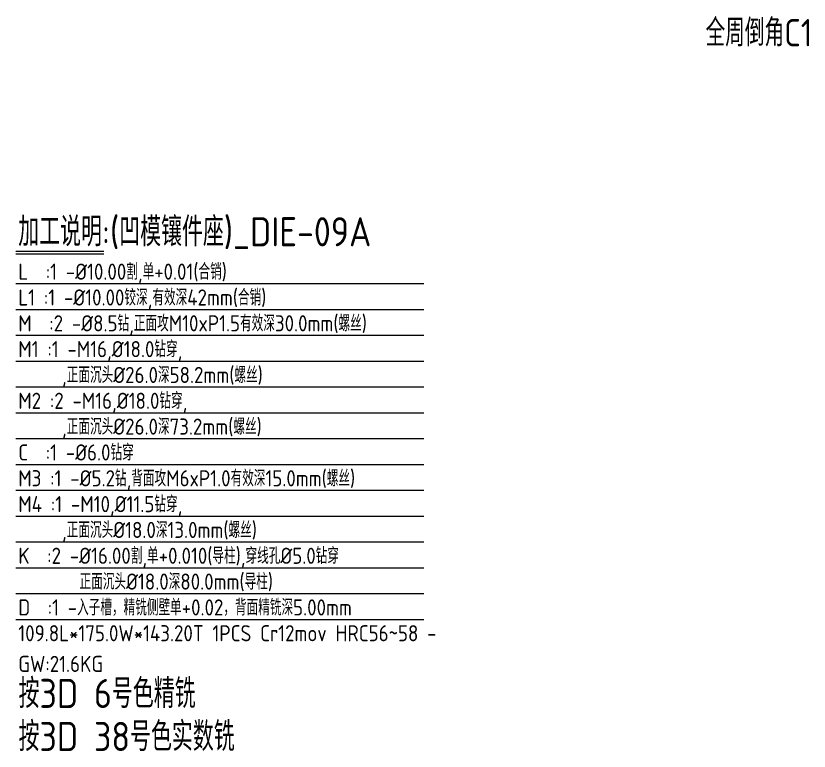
# Model space of a CAD drawing. Header units: millimetres. Extents: x 10039 to 11109, y 34852 to 35396.
# Drawn here: x 10617.6 to 11109, y 34940.8 to 35396.2 of the extents above; entities that cross this region are included whole.
import ezdxf

# ---------------------------------------------------------------- set-up
doc = ezdxf.new("R2010")
doc.units = ezdxf.units.MM
doc.layers.add('DIM', color=4, linetype='Continuous', lineweight=20)
doc.styles.add('gbenor', font='gbenor.shx', dxfattribs={"bigfont": 'gbcbig.shx'})

msp = doc.modelspace()

# ---------------------------------------------------------------- linework, layer by layer
at = {"layer": 'DIM', "color": 8, "linetype": 'Continuous', "lineweight": 5}
for p, q in [((10617.607, 35250.391), (10672.039, 35250.391)), ((10617.607, 35248.891), (10672.039, 35248.891)), ((10617.607, 35230.391), (10870.327, 35230.391)), ((10617.607, 35214.391), (10870.327, 35214.391)), ((10617.607, 35198.391), (10870.327, 35198.391)), ((10617.607, 35182.391), (10870.327, 35182.391)), ((10617.607, 35166.391), (10870.327, 35166.391)), ((10617.607, 35150.391), (10870.327, 35150.391)), ((10617.607, 35134.391), (10870.327, 35134.391)), ((10617.607, 35118.391), (10870.327, 35118.391)), ((10617.607, 35102.391), (10870.327, 35102.391)), ((10617.607, 35086.391), (10870.327, 35086.391)), ((10617.607, 35070.391), (10870.327, 35070.391)), ((10617.607, 35054.391), (10870.327, 35054.391)), ((10617.607, 35038.391), (10870.327, 35038.391)), ((10617.607, 35022.391), (10870.327, 35022.391))]:
    msp.add_line(p, q, dxfattribs=at)

# ---------------------------------------------------------------- texts
at = {"layer": 'DIM', "color": 6, "lineweight": 5, "style": 'gbenor'}
msp.add_text('全周倒角C1', height=16.9, dxfattribs=at).set_placement((11044.885, 35377.353))
at = {"layer": 'DIM', "color": 4, "lineweight": 5, "style": 'gbenor'}
for s, height, p in [('加工说明:(凹模镶件座)_DIE-09A', 18, (10619.085, 35253.498)), ('L1 :1 -%%c10.00铰深,有效深42mm(合销)', 10, (10619.107, 35216.784)), ('M  :2 -%%c8.5钻,正面攻M10xP1.5有效深30.0mm(螺丝)', 10, (10619.107, 35200.784)), ('M1 :1 -M16,%%c18.0钻穿,', 10, (10619.107, 35184.784)), ('     ,正面沉头%%c26.0深58.2mm(螺丝)', 10, (10619.107, 35168.784)), ('M2 :2 -M16,%%c18.0钻穿,', 10, (10619.107, 35152.784)), ('     ,正面沉头%%c26.0深73.2mm(螺丝)', 10, (10619.107, 35136.784)), ('C  :1 -%%c6.0钻穿', 10, (10619.107, 35120.784)), ('M3 :1 -%%c5.2钻,背面攻M6xP1.0有效深15.0mm(螺丝)', 10, (10619.107, 35104.784)), ('M4 :1 -M10,%%c11.5钻穿,', 10, (10619.107, 35088.784)), ('     ,正面沉头%%c18.0深13.0mm(螺丝)', 10, (10619.107, 35072.784)), ('       正面沉头%%C18.0深80.0mm(导柱)', 10, (10619.107, 35040.784)), ('109.8L*175.0W*143.20T 1PCS Cr12mov HRC56~58 -', 10, (10619.107, 35008.784)), ('GW:21.6KG', 10, (10619.107, 34989.784))]:
    msp.add_text(s, height=height, dxfattribs=at).set_placement(p)
at = {"layer": 'DIM', "color": 1, "lineweight": 5, "style": 'gbenor'}
for s, p in [('L  :1 -%%c10.00割,单+0.01(合销)', (10619.107, 35232.784)), ('K  :2 -%%C16.00割,单+0.010(导柱),穿线孔%%C5.0钻穿', (10619.107, 35056.784))]:
    msp.add_text(s, height=10, dxfattribs=at).set_placement(p)
at = {"layer": 'DIM', "color": 2, "lineweight": 5, "style": 'gbenor'}
for s, height, p in [('D  :1 -入子槽，精铣侧壁单+0.02，背面精铣深5.00mm', 10, (10619.107, 35024.784)), ('按3D 6号色精铣', 18, (10619.275, 34967.498)), ('按3D 38号色实数铣', 18, (10619.275, 34940.826))]:
    msp.add_text(s, height=height, dxfattribs=at).set_placement(p)

doc.saveas('drawing.dxf')
